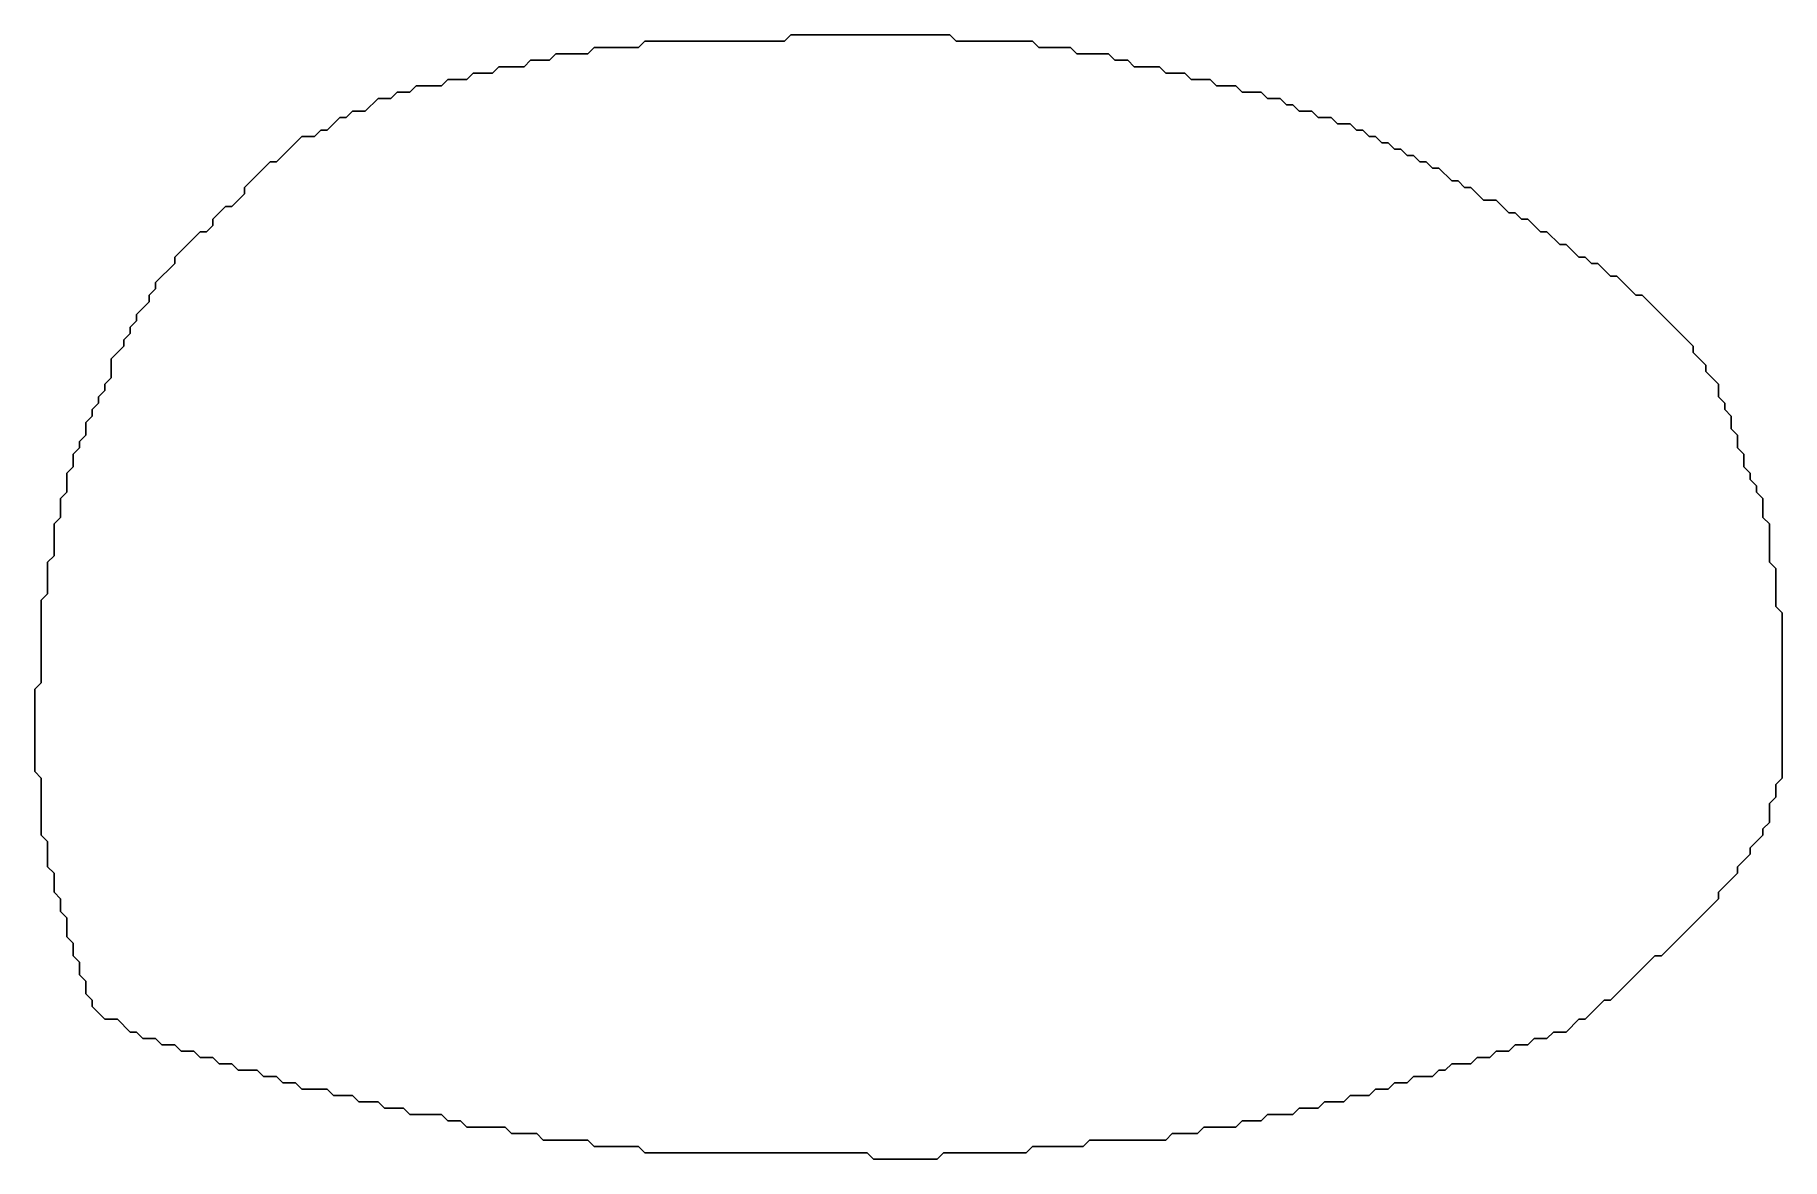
# Model space of a CAD drawing. Header units: metres. Extents: x 55 to 104.6, y 113 to 144.9.
import ezdxf

# ---------------------------------------------------------------- set-up
doc = ezdxf.new("R2010")
doc.units = ezdxf.units.M
doc.layers.add('lens_outline', color=7, linetype='Continuous')

msp = doc.modelspace()

# ---------------------------------------------------------------- linework, layer by layer
at = {"layer": 'lens_outline', "lineweight": -3}
for p, q in [((72.109, 144.578), (72.289, 144.759)), ((72.289, 144.759), (76.255, 144.759)), ((76.255, 144.759), (76.435, 144.939)), ((76.435, 144.939), (80.942, 144.939)), ((80.942, 144.939), (81.122, 144.759)), ((81.122, 144.759), (83.286, 144.759)), ((83.286, 144.759), (83.466, 144.578)), ((69.585, 144.218), (69.765, 144.398)), ((69.765, 144.398), (70.667, 144.398)), ((70.667, 144.398), (70.847, 144.578)), ((70.847, 144.578), (72.109, 144.578)), ((83.466, 144.578), (84.367, 144.578)), ((84.367, 144.578), (84.548, 144.398)), ((84.548, 144.398), (85.449, 144.398)), ((85.449, 144.398), (85.629, 144.218)), ((67.241, 143.677), (67.422, 143.857)), ((67.422, 143.857), (67.963, 143.857)), ((67.963, 143.857), (68.143, 144.037)), ((68.143, 144.037), (68.864, 144.037)), ((68.864, 144.037), (69.044, 144.218)), ((69.044, 144.218), (69.585, 144.218)), ((85.629, 144.218), (85.99, 144.218)), ((85.99, 144.218), (86.17, 144.037)), ((86.17, 144.037), (86.891, 144.037)), ((86.891, 144.037), (87.071, 143.857)), ((87.071, 143.857), (87.612, 143.857)), ((87.612, 143.857), (87.793, 143.677)), ((65.078, 143.136), (65.259, 143.316)), ((65.259, 143.316), (65.619, 143.316)), ((65.619, 143.316), (65.799, 143.497)), ((65.799, 143.497), (66.52, 143.497)), ((66.52, 143.497), (66.701, 143.677)), ((66.701, 143.677), (67.241, 143.677)), ((87.793, 143.677), (88.333, 143.677)), ((88.333, 143.677), (88.514, 143.497)), ((88.514, 143.497), (89.054, 143.497)), ((89.054, 143.497), (89.235, 143.316)), ((89.235, 143.316), (89.776, 143.316)), ((89.776, 143.316), (89.956, 143.136)), ((63.816, 142.595), (63.997, 142.776)), ((63.997, 142.776), (64.357, 142.776)), ((64.357, 142.776), (64.718, 143.136)), ((64.718, 143.136), (65.078, 143.136)), ((89.956, 143.136), (90.316, 143.136)), ((90.316, 143.136), (90.497, 142.956)), ((90.497, 142.956), (90.677, 142.956)), ((90.677, 142.956), (90.857, 142.776)), ((90.857, 142.776), (91.218, 142.776)), ((91.218, 142.776), (91.398, 142.595)), ((63.276, 142.235), (63.636, 142.595)), ((63.636, 142.595), (63.816, 142.595)), ((91.398, 142.595), (91.759, 142.595)), ((91.759, 142.595), (91.939, 142.415)), ((91.939, 142.415), (92.299, 142.415)), ((92.299, 142.415), (92.48, 142.235)), ((61.833, 141.333), (62.554, 142.054)), ((62.554, 142.054), (62.915, 142.054)), ((62.915, 142.054), (63.095, 142.235)), ((63.095, 142.235), (63.276, 142.235)), ((92.48, 142.235), (92.66, 142.235)), ((92.66, 142.235), (92.84, 142.054)), ((92.84, 142.054), (93.02, 142.054)), ((93.02, 142.054), (93.201, 141.874)), ((93.201, 141.874), (93.381, 141.874)), ((93.381, 141.874), (93.561, 141.694)), ((60.932, 140.612), (61.653, 141.333)), ((61.653, 141.333), (61.833, 141.333)), ((93.561, 141.694), (93.741, 141.694)), ((93.741, 141.694), (93.922, 141.514)), ((93.922, 141.514), (94.102, 141.514)), ((94.102, 141.514), (94.282, 141.333)), ((94.282, 141.333), (94.463, 141.333)), ((94.463, 141.333), (94.643, 141.153)), ((94.643, 141.153), (94.823, 141.153)), ((94.823, 141.153), (95.184, 140.793)), ((95.184, 140.793), (95.364, 140.793)), ((95.364, 140.793), (95.544, 140.612)), ((60.571, 140.071), (60.932, 140.432)), ((60.932, 140.432), (60.932, 140.612)), ((95.544, 140.612), (95.724, 140.612)), ((95.724, 140.612), (96.085, 140.252)), ((60.031, 139.711), (60.391, 140.071)), ((60.391, 140.071), (60.571, 140.071)), ((96.085, 140.252), (96.446, 140.252)), ((96.446, 140.252), (96.806, 139.891)), ((96.806, 139.891), (96.986, 139.891)), ((96.986, 139.891), (97.167, 139.711)), ((58.949, 138.629), (59.67, 139.35)), ((59.67, 139.35), (59.85, 139.35)), ((59.85, 139.35), (60.031, 139.531)), ((60.031, 139.531), (60.031, 139.711)), ((97.167, 139.711), (97.347, 139.711)), ((97.347, 139.711), (97.707, 139.35)), ((97.707, 139.35), (97.888, 139.35)), ((97.888, 139.35), (98.248, 138.99)), ((98.248, 138.99), (98.429, 138.99)), ((98.429, 138.99), (98.789, 138.629)), ((58.408, 137.908), (58.949, 138.449)), ((58.949, 138.449), (58.949, 138.629)), ((98.789, 138.629), (98.969, 138.629)), ((98.969, 138.629), (99.15, 138.449)), ((99.15, 138.449), (99.33, 138.449)), ((99.33, 138.449), (99.69, 138.088)), ((58.408, 137.728), (58.408, 137.908)), ((99.69, 138.088), (99.871, 138.088)), ((99.871, 138.088), (100.412, 137.548)), ((57.867, 137.007), (58.228, 137.367)), ((58.228, 137.548), (58.408, 137.728)), ((58.228, 137.367), (58.228, 137.548)), ((100.412, 137.548), (100.592, 137.548)), ((100.592, 137.548), (102.034, 136.105)), ((57.687, 136.646), (57.867, 136.827)), ((57.867, 136.827), (57.867, 137.007)), ((57.507, 136.286), (57.687, 136.466)), ((57.687, 136.466), (57.687, 136.646)), ((57.146, 135.745), (57.507, 136.105)), ((57.507, 136.105), (57.507, 136.286)), ((102.034, 136.105), (102.034, 135.925)), ((102.034, 135.925), (102.395, 135.565)), ((57.146, 135.204), (57.146, 135.745)), ((102.395, 135.565), (102.395, 135.384)), ((102.395, 135.384), (102.755, 135.024)), ((56.786, 134.663), (56.966, 134.844)), ((56.966, 135.024), (57.146, 135.204)), ((56.966, 134.844), (56.966, 135.024)), ((102.755, 135.024), (102.755, 134.663)), ((56.605, 134.303), (56.786, 134.483)), ((56.786, 134.483), (56.786, 134.663)), ((102.755, 134.663), (102.935, 134.483)), ((102.935, 134.483), (102.935, 134.303)), ((56.425, 133.942), (56.605, 134.122)), ((56.425, 133.582), (56.425, 133.942)), ((56.605, 134.122), (56.605, 134.303)), ((102.935, 134.303), (103.116, 134.122)), ((103.116, 134.122), (103.116, 133.762)), ((56.245, 133.401), (56.425, 133.582)), ((56.245, 133.221), (56.245, 133.401)), ((103.116, 133.762), (103.296, 133.582)), ((103.296, 133.582), (103.296, 133.221)), ((56.065, 133.041), (56.245, 133.221)), ((56.065, 132.68), (56.065, 133.041)), ((103.296, 133.221), (103.476, 133.041)), ((103.476, 133.041), (103.476, 132.68)), ((55.884, 132.5), (56.065, 132.68)), ((55.884, 131.959), (55.884, 132.5)), ((103.476, 132.68), (103.656, 132.5)), ((103.656, 132.5), (103.656, 132.32)), ((55.704, 131.779), (55.884, 131.959)), ((103.656, 132.32), (103.837, 132.139)), ((103.837, 132.139), (103.837, 131.959)), ((103.837, 131.959), (104.017, 131.779)), ((55.704, 131.238), (55.704, 131.779)), ((104.017, 131.779), (104.017, 131.238)), ((55.524, 131.058), (55.704, 131.238)), ((55.524, 130.156), (55.524, 131.058)), ((104.017, 131.238), (104.197, 131.058)), ((104.197, 131.058), (104.197, 129.976)), ((55.344, 129.976), (55.524, 130.156)), ((55.344, 129.075), (55.344, 129.976)), ((104.197, 129.976), (104.378, 129.796)), ((104.378, 129.796), (104.378, 128.714)), ((55.163, 128.895), (55.344, 129.075)), ((55.163, 126.551), (55.163, 128.895)), ((104.378, 128.714), (104.558, 128.534)), ((104.558, 128.534), (104.558, 123.847)), ((54.983, 126.371), (55.163, 126.551)), ((54.983, 124.027), (54.983, 126.371)), ((55.163, 123.847), (54.983, 124.027)), ((55.163, 122.224), (55.163, 123.847)), ((104.558, 123.847), (104.378, 123.667)), ((104.378, 123.667), (104.378, 123.306)), ((104.378, 123.306), (104.197, 123.126)), ((104.197, 123.126), (104.197, 122.585)), ((104.197, 122.585), (104.017, 122.405)), ((55.344, 122.044), (55.163, 122.224)), ((55.344, 121.323), (55.344, 122.044)), ((104.017, 122.224), (103.656, 121.864)), ((104.017, 122.405), (104.017, 122.224)), ((103.656, 121.684), (103.296, 121.323)), ((103.656, 121.864), (103.656, 121.684)), ((55.524, 121.143), (55.344, 121.323)), ((55.524, 120.602), (55.524, 121.143)), ((103.296, 121.143), (102.755, 120.602)), ((103.296, 121.323), (103.296, 121.143)), ((55.704, 120.422), (55.524, 120.602)), ((102.755, 120.602), (102.755, 120.422)), ((55.704, 120.061), (55.704, 120.422)), ((55.884, 119.881), (55.704, 120.061)), ((102.755, 120.422), (101.133, 118.799)), ((55.884, 119.34), (55.884, 119.881)), ((56.065, 119.16), (55.884, 119.34)), ((56.065, 118.799), (56.065, 119.16)), ((56.245, 118.619), (56.065, 118.799)), ((56.245, 118.259), (56.245, 118.619)), ((100.952, 118.799), (99.69, 117.537)), ((101.133, 118.799), (100.952, 118.799)), ((56.425, 118.078), (56.245, 118.259)), ((56.425, 117.718), (56.425, 118.078)), ((56.605, 117.537), (56.425, 117.718)), ((56.605, 117.357), (56.605, 117.537)), ((99.51, 117.537), (98.969, 116.997)), ((99.69, 117.537), (99.51, 117.537)), ((56.966, 116.997), (56.605, 117.357)), ((57.327, 116.997), (56.966, 116.997)), ((57.687, 116.636), (57.327, 116.997)), ((98.789, 116.997), (98.429, 116.636)), ((98.969, 116.997), (98.789, 116.997)), ((57.867, 116.636), (57.687, 116.636)), ((58.048, 116.456), (57.867, 116.636)), ((98.068, 116.636), (97.888, 116.456)), ((98.429, 116.636), (98.068, 116.636)), ((58.408, 116.456), (58.048, 116.456)), ((58.588, 116.276), (58.408, 116.456)), ((58.949, 116.276), (58.588, 116.276)), ((59.129, 116.095), (58.949, 116.276)), ((59.49, 116.095), (59.129, 116.095)), ((59.67, 115.915), (59.49, 116.095)), ((96.446, 116.095), (96.265, 115.915)), ((96.806, 116.095), (96.446, 116.095)), ((96.986, 116.276), (96.806, 116.095)), ((97.347, 116.276), (96.986, 116.276)), ((97.527, 116.456), (97.347, 116.276)), ((97.888, 116.456), (97.527, 116.456)), ((60.031, 115.915), (59.67, 115.915)), ((60.211, 115.735), (60.031, 115.915)), ((60.571, 115.735), (60.211, 115.735)), ((60.752, 115.554), (60.571, 115.735)), ((61.293, 115.554), (60.752, 115.554)), ((61.473, 115.374), (61.293, 115.554)), ((94.823, 115.554), (94.643, 115.374)), ((95.003, 115.554), (94.823, 115.554)), ((95.184, 115.735), (95.003, 115.554)), ((95.724, 115.735), (95.184, 115.735)), ((95.905, 115.915), (95.724, 115.735)), ((96.265, 115.915), (95.905, 115.915)), ((61.833, 115.374), (61.473, 115.374)), ((62.014, 115.194), (61.833, 115.374)), ((62.374, 115.194), (62.014, 115.194)), ((62.554, 115.014), (62.374, 115.194)), ((63.276, 115.014), (62.554, 115.014)), ((63.456, 114.833), (63.276, 115.014)), ((93.02, 115.014), (92.84, 114.833)), ((93.381, 115.014), (93.02, 115.014)), ((93.561, 115.194), (93.381, 115.014)), ((93.922, 115.194), (93.561, 115.194)), ((94.102, 115.374), (93.922, 115.194)), ((94.643, 115.374), (94.102, 115.374)), ((63.997, 114.833), (63.456, 114.833)), ((64.177, 114.653), (63.997, 114.833)), ((64.718, 114.653), (64.177, 114.653)), ((64.898, 114.473), (64.718, 114.653)), ((91.578, 114.653), (91.398, 114.473)), ((92.119, 114.653), (91.578, 114.653)), ((92.299, 114.833), (92.119, 114.653)), ((92.84, 114.833), (92.299, 114.833)), ((65.439, 114.473), (64.898, 114.473)), ((65.619, 114.293), (65.439, 114.473)), ((66.52, 114.293), (65.619, 114.293)), ((66.701, 114.112), (66.52, 114.293)), ((67.061, 114.112), (66.701, 114.112)), ((67.241, 113.932), (67.061, 114.112)), ((89.235, 114.112), (89.054, 113.932)), ((89.776, 114.112), (89.235, 114.112)), ((89.956, 114.293), (89.776, 114.112)), ((90.677, 114.293), (89.956, 114.293)), ((90.857, 114.473), (90.677, 114.293)), ((91.398, 114.473), (90.857, 114.473)), ((68.323, 113.932), (67.241, 113.932)), ((68.503, 113.752), (68.323, 113.932)), ((69.224, 113.752), (68.503, 113.752)), ((69.405, 113.571), (69.224, 113.752)), ((70.667, 113.571), (69.405, 113.571)), ((70.847, 113.391), (70.667, 113.571)), ((84.908, 113.571), (84.728, 113.391)), ((87.071, 113.571), (84.908, 113.571)), ((87.252, 113.752), (87.071, 113.571)), ((87.973, 113.752), (87.252, 113.752)), ((88.153, 113.932), (87.973, 113.752)), ((89.054, 113.932), (88.153, 113.932)), ((72.109, 113.391), (70.847, 113.391)), ((72.289, 113.211), (72.109, 113.391)), ((78.599, 113.211), (72.289, 113.211)), ((78.779, 113.031), (78.599, 113.211)), ((80.582, 113.031), (78.779, 113.031)), ((80.762, 113.211), (80.582, 113.031)), ((83.105, 113.211), (80.762, 113.211)), ((83.286, 113.391), (83.105, 113.211)), ((84.728, 113.391), (83.286, 113.391))]:
    msp.add_line(p, q, dxfattribs=at)

doc.saveas('drawing.dxf')
